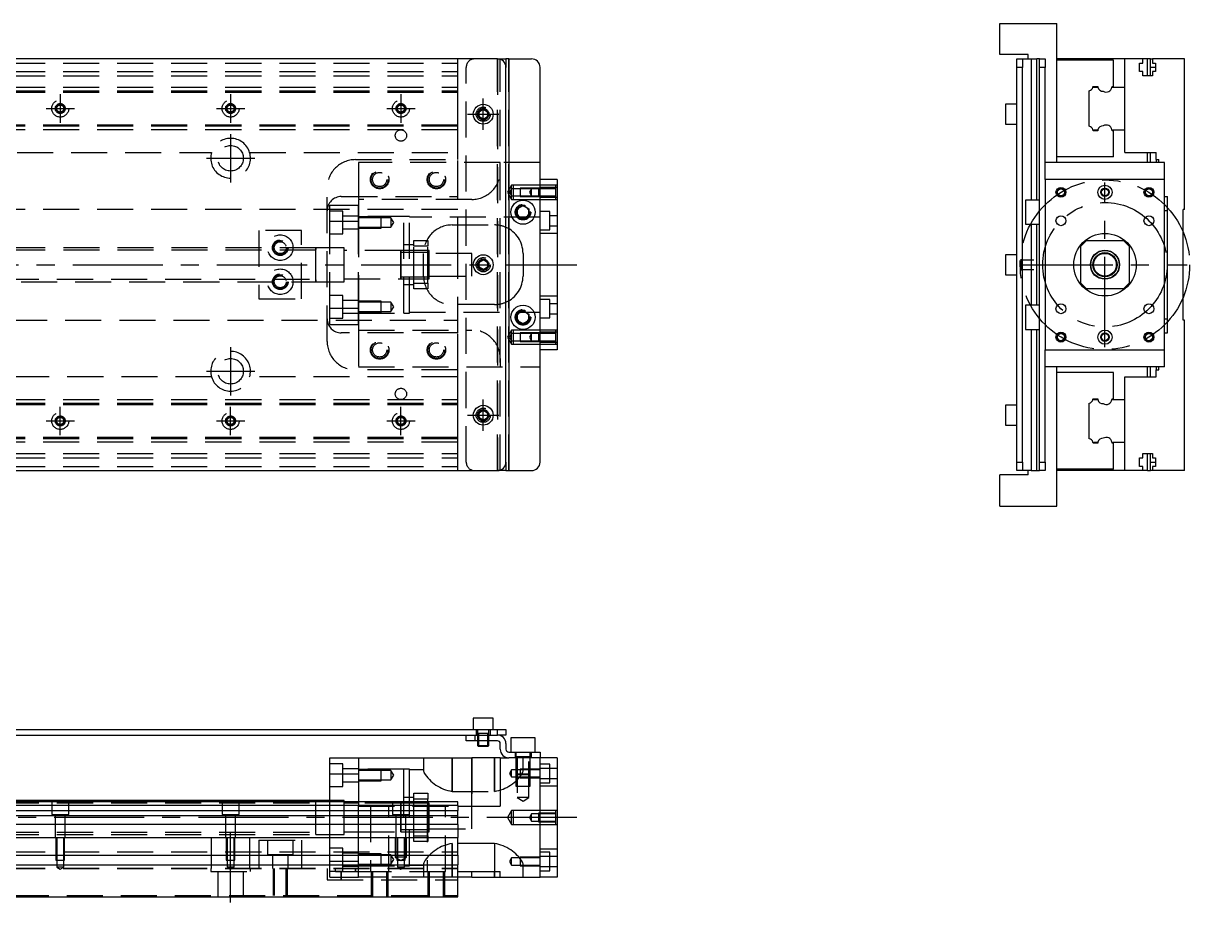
# Model space of a CAD drawing. Extents: x -5 to 795, y -262 to 87.
# Drawn here: x 384 to 794.8, y -224.6 to 85 of the extents above; entities that cross this region are included whole.
import ezdxf

# ---------------------------------------------------------------- set-up
doc = ezdxf.new("R2010")
doc.units = 0
doc.linetypes.add('CENTER', pattern=[50.8, 31.75, -6.35, 6.35, -6.35])
doc.linetypes.add('DASHED', pattern=[19.05, 12.7, -6.35])
doc.layers.get('0').update_dxf_attribs({"linetype": 'CONTINUOUS'})
doc.layers.add('CENTER', color=1, linetype='CENTER')

msp = doc.modelspace()

# ---------------------------------------------------------------- linework, layer by layer
at = {"color": 7, "linetype": 'CONTINUOUS'}
for p, q in [((727.97, 74), (727.97, 85)), ((727.97, 85), (747.97, 85)), ((747.97, 36), (747.97, 85)), ((737.97, 74), (727.97, 74)), ((737.97, 72.5), (737.97, 74)), ((551, 72.5), (3, 72.5)), ((551, 72.5), (554, 72.5)), ((554, 72.5), (554, 69.5)), ((555, 72.5), (554, 72.5)), ((555, 72.5), (555, -72.5)), ((555, 72.5), (563, 72.5)), ((733.97, 72.5), (735.97, 72.5)), ((733.97, 69.5), (733.97, 72.5)), ((735.97, 72.5), (735.97, 69.5)), ((735.97, 72.5), (738.97, 72.5)), ((738.97, 72.5), (738.97, 22.75)), ((738.97, 72.5), (740.97, 72.5)), ((740.97, 22.75), (740.97, 72.5)), ((741.97, 72.5), (740.97, 72.5)), ((741.97, 72.5), (743.97, 72.5)), ((741.97, 69.5), (741.97, 72.5)), ((743.97, 72.5), (743.97, 69.5)), ((771.97, 72.5), (747.97, 72.5)), ((767.97, 72), (747.97, 72)), ((767.97, 62.8), (767.97, 72)), ((778.27, 72.5), (771.97, 72.5)), ((771.97, 62.5), (771.97, 72.5)), ((777.12, 71), (778.27, 71)), ((777.12, 68), (777.12, 71)), ((779.97, 72.5), (778.27, 72.5)), ((778.27, 71), (778.27, 72.5)), ((779.97, 66.5), (779.97, 72.5)), ((780.97, 72.5), (779.97, 72.5)), ((780.97, 72.5), (781.67, 72.5)), ((780.97, 69.5), (780.97, 72.5)), ((781.67, 72.5), (781.67, 71)), ((792.97, 72.5), (781.67, 72.5)), ((781.67, 71), (782.82, 71)), ((782.82, 71), (782.82, 68)), ((792.97, 19.5), (792.97, 72.5)), ((554, -69.5), (554, 69.5)), ((566, -69.5), (566, 69.5)), ((735.97, 69.5), (733.97, 69.5)), ((733.97, -69.5), (733.97, 69.5)), ((735.97, -69.5), (735.97, 69.5)), ((743.97, 69.5), (741.97, 69.5)), ((741.97, -69.5), (741.97, 69.5)), ((743.97, 36), (743.97, 69.5)), ((778.27, 68), (777.12, 68)), ((778.27, 66.5), (778.27, 68)), ((781.67, 66.5), (778.27, 66.5)), ((782.82, 69.5), (780.97, 69.5)), ((780.97, 66.5), (780.97, 69.5)), ((781.67, 68), (781.67, 66.5)), ((782.82, 68), (781.67, 68)), ((760.72, 62.5), (762.5, 62.5)), ((760.77, 62.8), (762.47, 62.8)), ((767.45, 62.5), (771.97, 62.5)), ((767.47, 62.8), (767.97, 62.8)), ((771.97, 47.5), (771.97, 62.5)), ((771.97, 47.5), (771.97, 62.5)), ((759.47, 48.75), (759.47, 61.25)), ((544.5, 53.87), (546, 54.73)), ((544.5, 52.13), (544.5, 53.87)), ((546, 54.73), (547.5, 53.87)), ((547.5, 53.87), (547.5, 52.13)), ((729.97, 56.5), (729.97, 53)), ((733.97, 56.5), (729.97, 56.5)), ((546, 51.27), (544.5, 52.13)), ((547.5, 52.13), (546, 51.27)), ((729.97, 53), (729.97, 49.5)), ((729.97, 49.5), (733.97, 49.5)), ((760.72, 47.5), (762.5, 47.5)), ((762.47, 47.2), (760.77, 47.2)), ((767.45, 47.5), (771.97, 47.5)), ((767.97, 47.2), (767.47, 47.2)), ((767.97, 38), (767.97, 47.2)), ((771.97, 39.5), (771.97, 47.5)), ((767.97, 38), (747.97, 38)), ((771.97, 39.5), (782.97, 39.5)), ((779.97, 36), (779.97, 39.5)), ((780.97, 36), (780.97, 39.5)), ((782.97, 37), (782.97, 39.5)), ((782.97, 37), (783.97, 37)), ((782.97, 37), (782.97, 36)), ((783.97, 36), (783.97, 37)), ((566, -36), (566, 36)), ((743.97, 30), (743.97, 36)), ((743.97, 30), (743.97, 36)), ((785.97, 36), (743.97, 36)), ((785.97, 30), (785.97, 36)), ((572, 30), (566, 30)), ((572, 30), (572, -30)), ((743.97, 30), (743.97, -30)), ((785.97, 30), (743.97, 30)), ((785.97, -30), (785.97, 30)), ((558, 19.65), (560, 20.81)), ((560, 20.81), (562, 19.65)), ((736.97, 22.75), (736.97, 18.5)), ((741.97, 22.75), (736.97, 22.75)), ((785.97, 24), (786.97, 24)), ((786.97, -24), (786.97, 24)), ((558, 17.35), (558, 19.65)), ((560, 16.19), (558, 17.35)), ((562, 17.35), (560, 16.19)), ((562, 19.65), (562, 17.35)), ((736.97, 18.5), (736.97, 14.25)), ((786.97, 19), (785.97, 19)), ((792.47, -19.5), (792.47, 19.5)), ((792.97, 19.5), (792.47, 19.5)), ((736.97, 14.25), (741.97, 14.25)), ((738.97, 14.25), (738.97, -14.25)), ((740.97, -14.25), (740.97, 14.25)), ((758.47, 8.5), (756.47, 6.5)), ((758.47, 8.5), (771.47, 8.5)), ((773.47, 6.5), (771.47, 8.5)), ((487, -6), (487, 6)), ((756.47, -6.5), (756.47, 6.5)), ((773.47, 6.5), (773.47, -6.5)), ((544.5, 0.87), (546, 1.73)), ((544.5, -0.87), (544.5, 0.87)), ((546, 1.73), (547.5, 0.87)), ((547.5, 0.87), (547.5, -0.87)), ((729.97, 3.5), (729.97, 0)), ((733.97, 3.5), (729.97, 3.5)), ((729.97, 0), (729.97, -3.5)), ((735.37, 2), (735.37, 1.65)), ((735.37, 2), (735.37, 0)), ((735.37, 2), (735.37, -2)), ((735.37, 1.65), (735.37, 0)), ((735.97, 1.65), (735.37, 1.65)), ((735.37, 0), (735.37, -1.42)), ((737.97, 1.65), (735.97, 1.65)), ((739.97, 1.65), (737.97, 1.65)), ((546, -1.73), (544.5, -0.87)), ((547.5, -0.87), (546, -1.73)), ((729.97, -3.5), (733.97, -3.5)), ((735.37, -1.42), (735.37, -2)), ((735.37, -1.65), (735.97, -1.65)), ((735.97, -1.65), (737.97, -1.65)), ((737.97, -1.65), (739.97, -1.65)), ((756.47, -6.5), (758.47, -8.5)), ((771.47, -8.5), (773.47, -6.5)), ((771.47, -8.5), (758.47, -8.5)), ((558, -17.35), (560, -16.19)), ((560, -16.19), (562, -17.35)), ((736.97, -14.25), (736.97, -18.5)), ((741.97, -14.25), (736.97, -14.25)), ((558, -19.65), (558, -17.35)), ((560, -20.81), (558, -19.65)), ((562, -19.65), (560, -20.81)), ((562, -17.35), (562, -19.65)), ((736.97, -18.5), (736.97, -22.75)), ((785.97, -19), (786.97, -19)), ((792.97, -19.5), (792.47, -19.5)), ((792.97, -72.5), (792.97, -19.5)), ((736.97, -22.75), (741.97, -22.75)), ((738.97, -22.75), (738.97, -72.5)), ((740.97, -72.5), (740.97, -22.75)), ((785.97, -24), (786.97, -24)), ((572, -30), (566, -30)), ((743.97, -36), (743.97, -30)), ((743.97, -30), (785.97, -30)), ((743.97, -36), (743.97, -30)), ((785.97, -36), (785.97, -30)), ((743.97, -69.5), (743.97, -36)), ((785.97, -36), (743.97, -36)), ((747.97, -85), (747.97, -36)), ((779.97, -39.5), (779.97, -36)), ((780.97, -39.5), (780.97, -36)), ((782.97, -36), (782.97, -37)), ((783.97, -37), (783.97, -36)), ((767.97, -38), (747.97, -38)), ((767.97, -47.2), (767.97, -38)), ((771.97, -39.5), (782.97, -39.5)), ((771.97, -47.5), (771.97, -39.5)), ((782.97, -37), (783.97, -37)), ((782.97, -39.5), (782.97, -37)), ((759.47, -61.25), (759.47, -48.75)), ((760.72, -47.5), (762.5, -47.5)), ((760.77, -47.2), (762.47, -47.2)), ((767.45, -47.5), (771.97, -47.5)), ((767.47, -47.2), (767.97, -47.2)), ((771.97, -62.5), (771.97, -47.5)), ((771.97, -62.5), (771.97, -47.5)), ((544.5, -52.13), (546, -51.27)), ((544.5, -53.87), (544.5, -52.13)), ((546, -51.27), (547.5, -52.13)), ((547.5, -52.13), (547.5, -53.87)), ((729.97, -49.5), (729.97, -53)), ((733.97, -49.5), (729.97, -49.5)), ((729.97, -53), (729.97, -56.5)), ((546, -54.73), (544.5, -53.87)), ((547.5, -53.87), (546, -54.73)), ((729.97, -56.5), (733.97, -56.5)), ((760.72, -62.5), (762.5, -62.5)), ((762.47, -62.8), (760.77, -62.8)), ((767.45, -62.5), (771.97, -62.5)), ((767.97, -62.8), (767.47, -62.8)), ((767.97, -72), (767.97, -62.8)), ((771.97, -72.5), (771.97, -62.5)), ((554, -69.5), (554, -72.5)), ((733.97, -69.5), (735.97, -69.5)), ((733.97, -72.5), (733.97, -69.5)), ((735.97, -69.5), (735.97, -72.5)), ((741.97, -69.5), (743.97, -69.5)), ((741.97, -72.5), (741.97, -69.5)), ((743.97, -69.5), (743.97, -72.5)), ((777.12, -68), (778.27, -68)), ((777.12, -71), (777.12, -68)), ((778.27, -66.5), (781.67, -66.5)), ((778.27, -68), (778.27, -66.5)), ((779.97, -72.5), (779.97, -66.5)), ((780.97, -69.5), (780.97, -66.5)), ((780.97, -69.5), (782.82, -69.5)), ((780.97, -72.5), (780.97, -69.5)), ((781.67, -66.5), (781.67, -68)), ((781.67, -68), (782.82, -68)), ((782.82, -68), (782.82, -71)), ((3, -72.5), (551, -72.5)), ((554, -72.5), (551, -72.5)), ((554, -72.5), (555, -72.5)), ((555, -72.5), (563, -72.5)), ((735.97, -72.5), (733.97, -72.5)), ((738.97, -72.5), (735.97, -72.5)), ((737.97, -74), (737.97, -72.5)), ((738.97, -72.5), (740.97, -72.5)), ((740.97, -72.5), (741.97, -72.5)), ((743.97, -72.5), (741.97, -72.5)), ((767.97, -72), (747.97, -72)), ((771.97, -72.5), (747.97, -72.5)), ((778.27, -72.5), (771.97, -72.5)), ((778.27, -71), (777.12, -71)), ((778.27, -72.5), (778.27, -71)), ((779.97, -72.5), (778.27, -72.5)), ((779.97, -72.5), (780.97, -72.5)), ((781.67, -72.5), (780.97, -72.5)), ((781.67, -71), (781.67, -72.5)), ((782.82, -71), (781.67, -71)), ((792.97, -72.5), (781.67, -72.5)), ((727.97, -85), (727.97, -74)), ((737.97, -74), (727.97, -74)), ((727.97, -85), (747.97, -85)), ((549.5, -159.63), (542.5, -159.63)), ((542.5, -159.63), (542.5, -163.63)), ((549.5, -163.63), (549.5, -159.63)), ((327, -163.63), (551, -163.63)), ((551, -165.63), (551, -163.63)), ((551, -163.63), (554, -163.63)), ((554, -163.63), (554, -165.63)), ((327, -165.63), (543, -165.63)), ((540, -167.63), (540, -165.63)), ((543, -167.63), (540, -167.63)), ((543, -165.63), (551, -165.63)), ((543, -165.63), (543, -167.63)), ((543, -165.63), (551, -165.63)), ((551, -167.63), (543, -167.63)), ((544, -167.63), (544, -169.28)), ((544.35, -167.63), (544.35, -169.63)), ((547.65, -169.63), (547.65, -167.63)), ((548, -169.28), (548, -167.63)), ((554, -165.63), (551, -165.63)), ((564.25, -166.63), (555.75, -166.63)), ((555.75, -166.63), (555.75, -171.63)), ((564.25, -171.63), (564.25, -166.63)), ((544, -169.28), (548, -169.28)), ((544, -169.28), (544.35, -169.63)), ((547.65, -169.63), (544.35, -169.63)), ((547.65, -169.63), (548, -169.28)), ((552, -170.63), (552, -168.63)), ((554, -168.63), (554, -170.63)), ((555, -171.63), (563, -171.63)), ((563, -173.63), (563, -171.63)), ((563, -171.63), (566, -171.63)), ((566, -171.63), (566, -173.63)), ((492, -179.3), (492, -173.63)), ((492, -173.63), (502, -173.63)), ((502, -173.63), (542, -173.63)), ((502, -173.63), (502, -189.13)), ((542, -190.63), (542, -173.63)), ((552, -173.63), (542, -173.63)), ((552, -173.63), (555, -173.63)), ((552, -173.63), (552, -190.63)), ((563, -173.63), (555, -173.63)), ((566, -173.63), (563, -173.63)), ((572, -173.63), (566, -173.63)), ((566, -215.63), (566, -173.63)), ((572, -173.63), (572, -215.63)), ((492, -179.3), (502, -179.3)), ((492, -189.13), (492, -179.3)), ((487, -188.63), (322.5, -188.63)), ((487, -188.63), (486.99, -188.63)), ((487, -189.13), (487, -188.63)), ((487, -188.63), (487, -188.63)), ((492, -188.63), (487, -188.63)), ((487, -189.13), (487, -188.63)), ((492, -188.63), (487, -188.63)), ((537, -189.13), (322.5, -189.13)), ((537, -190.38), (322.5, -190.38)), ((322.5, -192.16), (537, -192.16)), ((517, -194.63), (517, -189.63)), ((517, -199.63), (517, -189.63)), ((517, -190.38), (517, -190.63)), ((518, -190.38), (517, -190.38)), ((517, -190.63), (517, -198.88)), ((521.5, -190.38), (518, -190.38)), ((526.5, -190.38), (521.5, -190.38)), ((527, -190.38), (526.5, -190.38)), ((537, -190.38), (537, -189.13)), ((537, -190.38), (537, -192.16)), ((537, -190.63), (552, -190.63)), ((537, -194.05), (537, -192.16)), ((537, -194.05), (322.5, -194.05)), ((537, -197.11), (322.5, -197.11)), ((537, -197.11), (537, -194.05)), ((537, -197.11), (537, -201.63)), ((517, -199.63), (517, -198.88)), ((517, -198.88), (527, -198.88)), ((17, -201.63), (537, -201.63)), ((537, -207.93), (537, -201.63)), ((17, -207.93), (537, -207.93)), ((537, -207.93), (537, -211.33)), ((17, -211.33), (537, -211.33)), ((537, -222.63), (537, -211.33)), ((537, -213.63), (552, -213.63)), ((542, -215.63), (537, -215.63)), ((542, -215.63), (542, -213.63)), ((542, -215.63), (552, -215.63)), ((552, -215.63), (552, -213.63)), ((552, -215.63), (566, -215.63)), ((572, -215.63), (566, -215.63)), ((17, -222.63), (537, -222.63))]:
    msp.add_line(p, q, dxfattribs=at)
at = {"color": 3, "linetype": 'DASHED'}
for p, q in [((17, 71), (537, 71)), ((537, 62.5), (537, 72.5)), ((551, -72.5), (551, 72.5)), ((551, 72.5), (551, -72.5)), ((552, -72.5), (552, 72.5)), ((555, -72.5), (555, 72.5)), ((17, 68), (537, 68)), ((17, 66.5), (537, 66.5)), ((540, -69.5), (540, 69.5)), ((17, 62.5), (537, 62.5)), ((537, 61.25), (537, 62.5)), ((17, 61.25), (537, 61.25)), ((17, 61.11), (537, 61.11)), ((17, 61.1), (537, 61.1)), ((17, 60.8), (537, 60.8)), ((537, 48.75), (537, 61.25)), ((544, 53), (544.03, 53.35)), ((537, 49.2), (17, 49.2)), ((537, 48.9), (17, 48.9)), ((537, 48.89), (17, 48.89)), ((537, 48.75), (17, 48.75)), ((537, 47.5), (17, 47.5)), ((537, 47.5), (537, 48.75)), ((537, 39.5), (537, 47.5)), ((343.71, 39.5), (450.29, 39.5)), ((463.71, 39.5), (537, 39.5)), ((501, 37), (537, 37)), ((537, 37), (537, 39.5)), ((537, 24), (537, 37)), ((502, 36), (502, 23)), ((552, 36), (502, 36)), ((566, 36), (552, 36)), ((552, 33), (552, 36)), ((491, -27), (491, 27)), ((556, 28), (554.56, 25.5)), ((554.56, 25.5), (556, 23)), ((556, 26.75), (555.28, 25.5)), ((555.28, 25.5), (556, 24.25)), ((556, 26.75), (556, 28)), ((556.5, 28), (556, 28)), ((556, 24.25), (556, 26.75)), ((559, 26.75), (556, 26.75)), ((556.5, 28), (556.5, 23)), ((566, 28), (556.5, 28)), ((559, 27), (559, 24)), ((566, 27), (559, 27)), ((566, 26.75), (559, 26.75)), ((563, 26.75), (562.28, 25.5)), ((562.28, 25.5), (563, 24.25)), ((563, 24.25), (563, 26.75)), ((565.5, 27), (565.5, 24)), ((571.5, 28), (566, 28)), ((572, 27.25), (566, 27.25)), ((571.5, 27), (566, 27)), ((571.5, 26.75), (566, 26.75)), ((571.5, 28), (571.5, 23)), ((572, 28), (571.5, 28)), ((492, 21), (502, 21)), ((492, 15.33), (492, 21)), ((496, 24), (537, 24)), ((502, 23), (502, 15.33)), ((542, 23), (502, 23)), ((502, 15.33), (502, 21)), ((537, 4), (537, 24)), ((556, 23), (556, 24.25)), ((556, 24.25), (559, 24.25)), ((556, 23), (556.5, 23)), ((556.5, 23), (566, 23)), ((559, 24.25), (566, 24.25)), ((559, 24), (566, 24)), ((566, 24.25), (571.5, 24.25)), ((566, 24), (571.5, 24)), ((566, 23.75), (572, 23.75)), ((566, 23), (571.5, 23)), ((571.5, 23), (572, 23)), ((537, 19.5), (93.97, 19.5)), ((496.5, 18.85), (492, 18.85)), ((496.5, 10.85), (496.5, 18.85)), ((502, 17.1), (496.5, 17.1)), ((518, 17), (502, 17)), ((518, 17), (502, 17)), ((510, 16.85), (502, 16.85)), ((510, 16.5), (502, 16.5)), ((510, 12.85), (510, 16.85)), ((513.5, 16.5), (510, 16.5)), ((513.5, 16.5), (513.5, 13.2)), ((514.45, 14.85), (513.5, 16.5)), ((518, -17), (518, 17)), ((520, 17), (518, 17)), ((520, -17), (520, 17)), ((566, 16.75), (520, 16.75)), ((562.48, 18.79), (562.5, 18.5)), ((569.5, 18.75), (566, 18.75)), ((569.5, 12.25), (569.5, 18.75)), ((572, 17.25), (569.5, 17.25)), ((492, 15.33), (502, 15.33)), ((492, -15.33), (492, 15.33)), ((496.5, 12.6), (502, 12.6)), ((502, -15.33), (502, 15.33)), ((502, 15.33), (502, -15.33)), ((502, 13.2), (510, 13.2)), ((502, 12.85), (510, 12.85)), ((510, 13.2), (513.5, 13.2)), ((513.5, 13.2), (514.45, 14.85)), ((535, 14), (550, 14)), ((569.5, 13.75), (572, 13.75)), ((482, 12), (467, 12)), ((467, 12), (467, -12)), ((482, -12), (482, 12)), ((492, 10.85), (496.5, 10.85)), ((521.5, 8.5), (526.5, 8.5)), ((521.5, 6.5), (521.5, 8.5)), ((526.5, 8.5), (526.5, 6.5)), ((566, 12.25), (569.5, 12.25)), ((572, 11), (566, 11)), ((487, 5.13), (72, 5.13)), ((487, 6), (307, 6)), ((492, 6), (486.99, 6)), ((487, -6), (487, 6)), ((487, 6), (487, 5.33)), ((487, -6), (487, 6)), ((487, 6), (487, 5.33)), ((497, 6), (487, 6)), ((497, -6), (497, 6)), ((516.99, 5), (497, 5)), ((517, 5), (497, 5)), ((517, -5), (517, 5)), ((517, 4.25), (517, 5)), ((517, 4.44), (517, 5)), ((517, 5), (517, 4.44)), ((517, 5), (516.99, 5)), ((526.5, 5), (516.99, 5)), ((517, 4.44), (517, -4.44)), ((517, 4.25), (517, -4.25)), ((527, 4.25), (517, 4.25)), ((526.5, 5), (517, 5)), ((521.5, 7), (518, 7)), ((521.5, -6.5), (521.5, 6.5)), ((526.5, 6.5), (521.5, 6.5)), ((526.5, -6.5), (526.5, 6.5)), ((527, 5), (526.5, 5)), ((527, 0), (527, 5)), ((525, -4), (525, 4)), ((542, 4), (527, 4)), ((527, -5), (527, 0)), ((537, -4), (537, 4)), ((542, 0), (542, 4)), ((542, -4), (542, 0)), ((544, 0), (544.02, 0.3)), ((560, 4), (560, -4)), ((527, -4), (542, -4)), ((537, -24), (537, -4)), ((72, -5.12), (487, -5.12)), ((307, -6), (487, -6)), ((486.99, -6), (492, -6)), ((487, -5.33), (487, -6)), ((487, -5.33), (487, -6)), ((487, -6), (487, -6)), ((487, -6), (487, -6)), ((486.99, -6), (497, -6)), ((497, -5), (516.99, -5)), ((497, -5), (517, -5)), ((517, -5), (517, -4.25)), ((517, -4.25), (527, -4.25)), ((517, -5), (517, -4.44)), ((517, -4.44), (517, -5)), ((516.99, -5), (517, -5)), ((516.99, -5), (526.5, -5)), ((517, -5), (526.5, -5)), ((518, -7), (521.5, -7)), ((521.5, -6.5), (526.5, -6.5)), ((521.5, -8.5), (521.5, -6.5)), ((526.5, -5), (527, -5)), ((526.5, -6.5), (526.5, -8.5)), ((467, -12), (482, -12)), ((496.5, -10.85), (492, -10.85)), ((496.5, -18.85), (496.5, -10.85)), ((526.5, -8.5), (521.5, -8.5)), ((566, -11), (572, -11)), ((569.5, -12.25), (566, -12.25)), ((569.5, -18.75), (569.5, -12.25)), ((492, -15.33), (502, -15.33)), ((492, -21), (492, -15.33)), ((502, -12.6), (496.5, -12.6)), ((510, -12.85), (502, -12.85)), ((510, -13.2), (502, -13.2)), ((502, -21), (502, -15.33)), ((502, -15.33), (502, -23)), ((510, -16.85), (510, -12.85)), ((513.5, -13.2), (510, -13.2)), ((513.5, -13.2), (513.5, -16.5)), ((514.45, -14.85), (513.5, -13.2)), ((513.5, -16.5), (514.45, -14.85)), ((550, -14), (535, -14)), ((572, -13.75), (569.5, -13.75)), ((93.97, -19.5), (537, -19.5)), ((492, -18.85), (496.5, -18.85)), ((496.5, -17.1), (502, -17.1)), ((502, -16.5), (510, -16.5)), ((502, -16.85), (510, -16.85)), ((502, -17), (518, -17)), ((502, -17), (518, -17)), ((510, -16.5), (513.5, -16.5)), ((518, -17), (520, -17)), ((520, -16.75), (566, -16.75)), ((562.48, -18.21), (562.5, -18.5)), ((566, -18.75), (569.5, -18.75)), ((569.5, -17.25), (572, -17.25)), ((492, -21), (502, -21)), ((537, -24), (496, -24)), ((502, -23), (542, -23)), ((502, -23), (502, -36)), ((537, -37), (537, -24)), ((556, -23), (554.56, -25.5)), ((556, -24.25), (555.28, -25.5)), ((556, -24.25), (556, -23)), ((556.5, -23), (556, -23)), ((556, -26.75), (556, -24.25)), ((559, -24.25), (556, -24.25)), ((556.5, -23), (556.5, -28)), ((566, -23), (556.5, -23)), ((559, -24), (559, -27)), ((566, -24), (559, -24)), ((566, -24.25), (559, -24.25)), ((563, -24.25), (562.28, -25.5)), ((563, -26.75), (563, -24.25)), ((565.5, -24), (565.5, -27)), ((571.5, -23), (566, -23)), ((572, -23.75), (566, -23.75)), ((571.5, -24), (566, -24)), ((571.5, -24.25), (566, -24.25)), ((571.5, -23), (571.5, -28)), ((572, -23), (571.5, -23)), ((554.56, -25.5), (556, -28)), ((555.28, -25.5), (556, -26.75)), ((556, -28), (556, -26.75)), ((556, -26.75), (559, -26.75)), ((556, -28), (556.5, -28)), ((556.5, -28), (566, -28)), ((559, -26.75), (566, -26.75)), ((559, -27), (566, -27)), ((562.28, -25.5), (563, -26.75)), ((566, -26.75), (571.5, -26.75)), ((566, -27), (571.5, -27)), ((566, -27.25), (572, -27.25)), ((566, -28), (571.5, -28)), ((571.5, -28), (572, -28)), ((502, -36), (566, -36)), ((552, -33), (552, -36)), ((450.29, -39.5), (343.71, -39.5)), ((537, -39.5), (463.71, -39.5)), ((537, -37), (501, -37)), ((537, -39.5), (537, -37)), ((537, -47.5), (537, -39.5)), ((17, -47.5), (537, -47.5)), ((17, -48.75), (537, -48.75)), ((17, -48.89), (537, -48.89)), ((17, -48.9), (537, -48.9)), ((17, -49.2), (537, -49.2)), ((537, -48.75), (537, -47.5)), ((537, -61.25), (537, -48.75)), ((547.97, -52.67), (548, -53)), ((537, -60.8), (17, -60.8)), ((537, -61.1), (17, -61.1)), ((537, -61.11), (17, -61.11)), ((537, -61.25), (17, -61.25)), ((537, -62.5), (537, -61.25)), ((537, -62.5), (17, -62.5)), ((537, -72.5), (537, -62.5)), ((17, -66.5), (537, -66.5)), ((17, -68), (537, -68)), ((17, -71), (537, -71)), ((543.5, -163.63), (543.5, -165.63)), ((544, -163.63), (544, -167.63)), ((548, -167.63), (548, -163.63)), ((548.5, -165.63), (548.5, -163.63)), ((548, -165.03), (544, -165.03)), ((544, -165.63), (544, -167.63)), ((544.35, -165.03), (544.35, -167.63)), ((547.65, -167.63), (547.65, -165.03)), ((548, -167.63), (548, -165.63)), ((557.25, -171.63), (557.25, -173.63)), ((557.5, -171.63), (557.5, -183.63)), ((562.5, -183.63), (562.5, -171.63)), ((562.75, -173.63), (562.75, -171.63)), ((496.5, -175.78), (492, -175.78)), ((496.5, -183.78), (496.5, -175.78)), ((525, -173.63), (525, -178.36)), ((535, -185.43), (535, -173.63)), ((535, -173.63), (535, -185.43)), ((542, -173.63), (542, -190.63)), ((550, -173.63), (550, -185.43)), ((550, -185.43), (550, -173.63)), ((562.5, -173.23), (557.5, -173.23)), ((557.9, -173.23), (557.9, -187.63)), ((560, -178.36), (560, -173.63)), ((562.1, -187.63), (562.1, -173.23)), ((569.5, -175.88), (566, -175.88)), ((569.5, -182.38), (569.5, -175.88)), ((502, -177.53), (496.5, -177.53)), ((518, -177.63), (502, -177.63)), ((510, -177.78), (502, -177.78)), ((510, -178.13), (502, -178.13)), ((510, -181.78), (510, -177.78)), ((513.5, -178.13), (510, -178.13)), ((513.5, -178.13), (513.5, -181.43)), ((514.45, -179.78), (513.5, -178.13)), ((513.5, -181.43), (514.45, -179.78)), ((518, -189.13), (518, -177.63)), ((520, -177.63), (518, -177.63)), ((520, -189.13), (520, -177.63)), ((525, -177.88), (520, -177.88)), ((525, -178.36), (525.03, -178.59)), ((525.03, -178.59), (525.13, -178.85)), ((556, -177.88), (555.28, -179.13)), ((555.28, -179.13), (556, -180.38)), ((556, -180.38), (556, -177.88)), ((559, -177.88), (556, -177.88)), ((556, -180.38), (559, -180.38)), ((557.5, -179.23), (559, -179.23)), ((557.5, -179.23), (557.9, -179.63)), ((559, -179.63), (557.9, -179.63)), ((559, -177.63), (559, -180.63)), ((566, -177.63), (559, -177.63)), ((566, -177.88), (559, -177.88)), ((559, -179.23), (562.5, -179.23)), ((562.1, -179.63), (559, -179.63)), ((559, -180.38), (566, -180.38)), ((559, -180.63), (566, -180.63)), ((559.84, -178.91), (559.96, -178.61)), ((559.96, -178.61), (560, -178.36)), ((562.1, -179.63), (562.5, -179.23)), ((572, -177.38), (566, -177.38)), ((492, -183.78), (496.5, -183.78)), ((496.5, -182.03), (502, -182.03)), ((502, -181.43), (510, -181.43)), ((502, -181.78), (510, -181.78)), ((510, -181.43), (513.5, -181.43)), ((557.5, -183.63), (562.5, -183.63)), ((566, -180.88), (572, -180.88)), ((566, -182.38), (569.5, -182.38)), ((572, -183.63), (566, -183.63)), ((487, -188.63), (487, -189.3)), ((497, -188.63), (492, -188.63)), ((497, -189.13), (497, -188.63)), ((521.5, -187.63), (518, -187.63)), ((521.5, -186.13), (526.5, -186.13)), ((521.5, -188.13), (521.5, -186.13)), ((526.5, -188.13), (521.5, -188.13)), ((521.5, -189.13), (521.5, -188.13)), ((526.5, -186.13), (526.5, -188.13)), ((526.5, -189.13), (526.5, -188.13)), ((535, -185.43), (550, -185.43)), ((560, -187.63), (557.9, -187.63)), ((557.9, -187.63), (560, -188.84)), ((562.1, -187.63), (560, -187.63)), ((560, -188.84), (562.1, -187.63)), ((72, -189.5), (487, -189.5)), ((394, -189.13), (394, -193.63)), ((400, -193.63), (400, -189.13)), ((454, -189.13), (454, -193.63)), ((460, -193.63), (460, -189.13)), ((487, -200.63), (487, -189.13)), ((487, -194.43), (487, -189.13)), ((492, -201.63), (492, -189.13)), ((497, -194.63), (497, -189.13)), ((502, -189.63), (497, -189.63)), ((502, -189.13), (502, -190.63)), ((517, -189.63), (502, -189.63)), ((502, -190.63), (537, -190.63)), ((502, -201.63), (502, -190.63)), ((506.25, -190.63), (506.25, -213.63)), ((512.75, -213.63), (512.75, -190.63)), ((514, -189.13), (514, -193.63)), ((518, -189.63), (516.99, -189.63)), ((517, -189.63), (517, -190.19)), ((517, -190.19), (517, -189.63)), ((517, -190.19), (517, -190.63)), ((517, -190.63), (517, -194.43)), ((518, -190.63), (518, -189.13)), ((521.5, -189.63), (518, -189.63)), ((518, -194.63), (518, -190.63)), ((520, -193.63), (520, -189.13)), ((520, -193.63), (520, -189.13)), ((521.5, -190.63), (521.5, -189.13)), ((526.5, -189.63), (521.5, -189.63)), ((521.5, -201.13), (521.5, -190.63)), ((526.25, -190.63), (526.25, -213.63)), ((526.5, -190.63), (526.5, -189.13)), ((527, -189.63), (526.5, -189.63)), ((526.5, -201.13), (526.5, -190.63)), ((527, -190.63), (527, -189.63)), ((527, -199.63), (527, -190.63)), ((532.75, -213.63), (532.75, -190.63)), ((542, -198.63), (542, -190.63)), ((556, -192.13), (554.56, -194.63)), ((556, -197.13), (556, -192.13)), ((556.5, -192.13), (556, -192.13)), ((556.5, -192.13), (556.5, -197.13)), ((566, -192.13), (556.5, -192.13)), ((571.5, -192.13), (566, -192.13)), ((571.5, -192.13), (571.5, -197.13)), ((572, -192.13), (571.5, -192.13)), ((394, -193.63), (400, -193.63)), ((395.25, -193.63), (395.25, -201.63)), ((398.75, -201.63), (398.75, -193.63)), ((454, -193.63), (460, -193.63)), ((455.25, -193.63), (455.25, -201.63)), ((458.75, -201.63), (458.75, -193.63)), ((487, -200.63), (487, -194.43)), ((497, -200.63), (497, -194.63)), ((514, -193.63), (520, -193.63)), ((515.25, -193.63), (515.25, -201.63)), ((517, -194.43), (517, -199.07)), ((518.75, -201.63), (518.75, -193.63)), ((520, -194.63), (520, -193.63)), ((520, -211.63), (520, -194.63)), ((554.56, -194.63), (556, -197.13)), ((556, -197.13), (556.5, -197.13)), ((556.5, -197.13), (566, -197.13)), ((563, -193.38), (562.28, -194.63)), ((562.28, -194.63), (563, -195.88)), ((563, -195.88), (563, -193.38)), ((565.5, -193.38), (563, -193.38)), ((563, -195.88), (565.5, -195.88)), ((565.5, -193.13), (565.5, -196.13)), ((566, -193.13), (565.5, -193.13)), ((571.5, -193.38), (565.5, -193.38)), ((565.5, -195.88), (571.5, -195.88)), ((565.5, -196.13), (566, -196.13)), ((571.5, -193.13), (566, -193.13)), ((566, -196.13), (571.5, -196.13)), ((566, -197.13), (571.5, -197.13)), ((571.5, -197.13), (572, -197.13)), ((72, -199.75), (487, -199.75)), ((72, -200.63), (487, -200.63)), ((486.99, -200.63), (487, -200.63)), ((487, -200.63), (487, -200.63)), ((487, -200.63), (487, -200.63)), ((487, -200.63), (492, -200.63)), ((487, -200.63), (492, -200.63)), ((492, -200.63), (497, -200.63)), ((497, -199.63), (502, -199.63)), ((502, -199.63), (517, -199.63)), ((516.99, -199.63), (526.5, -199.63)), ((517, -199.63), (517, -199.07)), ((517, -199.07), (517, -199.63)), ((517, -199.63), (526.5, -199.63)), ((521.5, -201.13), (526.5, -201.13)), ((521.5, -203.13), (521.5, -201.13)), ((526.5, -199.63), (527, -199.63)), ((526.5, -201.13), (526.5, -203.13)), ((527, -198.63), (542, -198.63)), ((395.5, -201.63), (395.5, -207.93)), ((395.75, -201.63), (395.75, -209.63)), ((398.25, -209.63), (398.25, -201.63)), ((398.5, -207.93), (398.5, -201.63)), ((450.29, -212.63), (450.29, -201.63)), ((455.5, -201.63), (455.5, -207.93)), ((455.75, -201.63), (455.75, -209.63)), ((458.25, -209.63), (458.25, -201.63)), ((458.5, -207.93), (458.5, -201.63)), ((463.71, -201.63), (463.71, -212.63)), ((467, -202.63), (482, -202.63)), ((467, -202.63), (467, -207.93)), ((470, -202.63), (470, -207.63)), ((479, -207.63), (479, -202.63)), ((482, -202.63), (482, -207.93)), ((492, -207.93), (492, -201.63)), ((502, -207.93), (502, -201.63)), ((515, -201.63), (515, -208.63)), ((515.5, -201.63), (515.5, -207.93)), ((515.75, -201.63), (515.75, -209.63)), ((518.25, -209.63), (518.25, -201.63)), ((518.5, -207.93), (518.5, -201.63)), ((519, -208.63), (519, -201.63)), ((526.5, -203.13), (521.5, -203.13)), ((550, -203.83), (535, -203.83)), ((535, -215.63), (535, -203.83)), ((535, -203.83), (535, -211.33)), ((550, -203.83), (550, -215.63)), ((17, -206.78), (537, -206.78)), ((395.5, -207.93), (395.5, -209.63)), ((398.5, -209.63), (398.5, -207.93)), ((455.5, -207.93), (455.5, -209.63)), ((458.5, -209.63), (458.5, -207.93)), ((467, -207.93), (467, -211.33)), ((470, -207.63), (479, -207.63)), ((471.75, -207.63), (471.75, -212.63)), ((477.25, -212.63), (477.25, -207.63)), ((482, -207.93), (482, -211.33)), ((496.5, -205.48), (492, -205.48)), ((492, -209.96), (492, -207.93)), ((496.5, -213.48), (496.5, -205.48)), ((502, -207.23), (496.5, -207.23)), ((510, -207.48), (502, -207.48)), ((510, -207.83), (502, -207.83)), ((502, -211.33), (502, -207.93)), ((510, -211.33), (510, -207.48)), ((513.5, -207.83), (510, -207.83)), ((513.5, -207.83), (513.5, -211.13)), ((514.45, -209.48), (513.5, -207.83)), ((513.5, -211.13), (514.45, -209.48)), ((519, -208.63), (515, -208.63)), ((515, -208.63), (517, -209.78)), ((515.5, -207.93), (515.5, -209.63)), ((517, -209.78), (519, -208.63)), ((518.5, -209.63), (518.5, -207.93)), ((556, -208.88), (555.28, -210.13)), ((556, -211.38), (556, -208.88)), ((559, -208.88), (556, -208.88)), ((559, -208.63), (559, -211.63)), ((566, -208.63), (559, -208.63)), ((566, -208.88), (559, -208.88)), ((566, -205.63), (572, -205.63)), ((569.5, -206.88), (566, -206.88)), ((572, -208.38), (566, -208.38)), ((569.5, -213.38), (569.5, -206.88)), ((17, -212.48), (537, -212.48)), ((17, -212.63), (537, -212.63)), ((395.5, -209.63), (398.5, -209.63)), ((395.75, -209.63), (395.75, -212.13)), ((398.25, -212.13), (395.75, -212.13)), ((395.75, -212.13), (397, -212.85)), ((397, -212.85), (398.25, -212.13)), ((398.25, -212.13), (398.25, -209.63)), ((450, -212.63), (450, -213.63)), ((455.5, -209.63), (458.5, -209.63)), ((455.75, -209.63), (455.75, -212.13)), ((458.25, -212.13), (455.75, -212.13)), ((455.75, -212.13), (457, -212.85)), ((457, -212.85), (458.25, -212.13)), ((458.25, -212.13), (458.25, -209.63)), ((464, -213.63), (464, -212.63)), ((467, -211.33), (467, -212.63)), ((472, -212.63), (472, -222.13)), ((472.4, -212.63), (472.4, -222.13)), ((476.6, -222.13), (476.6, -212.63)), ((477, -222.13), (477, -212.63)), ((482, -211.33), (482, -212.63)), ((491, -212.63), (491, -213.63)), ((492, -209.96), (502, -209.96)), ((492, -211.33), (492, -209.96)), ((492, -212.63), (492, -211.33)), ((492, -215.63), (492, -212.63)), ((492, -213.48), (496.5, -213.48)), ((494, -213.63), (494, -212.63)), ((496.5, -211.73), (502, -211.73)), ((501, -213.63), (501, -212.63)), ((501, -212.63), (501, -213.63)), ((502, -211.13), (510, -211.13)), ((502, -213.63), (502, -211.33)), ((502, -211.48), (510, -211.48)), ((502, -211.63), (518, -211.63)), ((510, -211.13), (513.5, -211.13)), ((510, -211.48), (510, -211.33)), ((515.5, -209.63), (518.5, -209.63)), ((515.75, -209.63), (515.75, -212.13)), ((518.25, -212.13), (515.75, -212.13)), ((515.75, -212.13), (517, -212.85)), ((517, -212.85), (518.25, -212.13)), ((518, -211.63), (520, -211.63)), ((518.25, -212.13), (518.25, -209.63)), ((520, -211.38), (525, -211.38)), ((525.04, -210.65), (525, -210.9)), ((525, -210.9), (525, -215.63)), ((525.16, -210.35), (525.04, -210.65)), ((535, -211.33), (535, -213.63)), ((555.28, -210.13), (556, -211.38)), ((556, -211.38), (559, -211.38)), ((559, -211.38), (566, -211.38)), ((559, -211.63), (566, -211.63)), ((559.97, -210.67), (559.87, -210.41)), ((560, -210.9), (559.97, -210.67)), ((560, -215.63), (560, -210.9)), ((566, -211.88), (572, -211.88)), ((566, -213.38), (569.5, -213.38)), ((450, -213.63), (464, -213.63)), ((452.5, -213.63), (452.5, -222.63)), ((461.5, -222.63), (461.5, -213.63)), ((491, -213.63), (491, -216.63)), ((491, -216.63), (537, -216.63)), ((492, -215.63), (502, -215.63)), ((494, -213.63), (501, -213.63)), ((496, -216.63), (496, -213.63)), ((496, -213.63), (496, -215.63)), ((496, -215.63), (496, -216.63)), ((501, -213.63), (537, -213.63)), ((502, -215.63), (502, -213.63)), ((506.5, -215.63), (502, -215.63)), ((506.5, -213.63), (506.5, -222.63)), ((512.5, -215.63), (506.5, -215.63)), ((507, -213.63), (507, -222.63)), ((512, -222.63), (512, -213.63)), ((512.5, -222.63), (512.5, -213.63)), ((526.5, -215.63), (512.5, -215.63)), ((526.5, -213.63), (526.5, -222.63)), ((532.5, -215.63), (526.5, -215.63)), ((527, -213.63), (527, -222.63)), ((532, -222.63), (532, -213.63)), ((532.5, -222.63), (532.5, -213.63)), ((537, -215.63), (532.5, -215.63)), ((535, -213.63), (535, -215.63)), ((550, -215.63), (550, -213.63)), ((94.5, -222.13), (537, -222.13))]:
    msp.add_line(p, q, dxfattribs=at)
at = {"color": 1, "linetype": 'CENTER'}
for p, q in [((546, 47.5), (546, 58.5)), ((540.5, 53), (551.5, 53)), ((764.97, -29), (764.97, 29)), ((735.97, 0), (793.97, 0)), ((546, -58.5), (546, -47.5)), ((540.5, -53), (551.5, -53))]:
    msp.add_line(p, q, dxfattribs=at)
at = {"color": 3, "linetype": 'DASHED'}
for centre, radius in [((397, 55), 3), ((457, 55), 3), ((517, 55), 3), ((397, 55), 1.75), ((397, 55), 1.5), ((397, 55), 1.25), ((457, 55), 1.75), ((457, 55), 1.5), ((457, 55), 1.25), ((517, 55), 1.75), ((517, 55), 1.5), ((517, 55), 1.25), ((546, 53), 2.5), ((546, 53), 2), ((517, 45.5), 2), ((457, 37.5), 4.5), ((509.5, 30), 3.25), ((509.5, 30), 3), ((529.5, 30), 3.25), ((529.5, 30), 3), ((509.5, 30), 2.5), ((529.5, 30), 2.5), ((560, 18.5), 2.75), ((560, 18.5), 2.5), ((474.5, 6), 4.5), ((474.5, 6), 2.75), ((474.5, 6), 2.5), ((474.5, 6), 2.1), ((546, 0), 2.5), ((546, 0), 2), ((474.5, -6), 4.5), ((474.5, -6), 2.75), ((474.5, -6), 2.5), ((474.5, -6), 2.1), ((560, -18.5), 2.75), ((560, -18.5), 2.5), ((509.5, -30), 3.25), ((509.5, -30), 3), ((509.5, -30), 2.5), ((529.5, -30), 3.25), ((529.5, -30), 3), ((529.5, -30), 2.5), ((457, -37.5), 4.5), ((517, -45.5), 2), ((397, -55), 3), ((397, -55), 1.75), ((457, -55), 3), ((457, -55), 1.75), ((517, -55), 3), ((517, -55), 1.75), ((546, -53), 2.5), ((546, -53), 2), ((397, -55), 1.5), ((397, -55), 1.25), ((457, -55), 1.5), ((457, -55), 1.25), ((517, -55), 1.5), ((517, -55), 1.25)]:
    msp.add_circle(centre, radius, dxfattribs=at)
at = {"color": 7, "linetype": 'CONTINUOUS'}
for centre, radius in [((546, 53), 3.5), ((749.47, 25.5), 1.75), ((749.47, 25.5), 1.25), ((764.97, 25.5), 2.5), ((764.97, 25.5), 1.25), ((780.47, 25.5), 1.75), ((780.47, 25.5), 1.25), ((560, 18.5), 4.25), ((749.47, 15.5), 1.75), ((780.47, 15.5), 1.75), ((764.97, 0), 11), ((764.97, 0), 5.12), ((764.97, 0), 5), ((764.97, 0), 4.25), ((546, 0), 3.5), ((764.97, 0), 4), ((560, -18.5), 4.25), ((749.47, -15.5), 1.75), ((780.47, -15.5), 1.75), ((749.47, -25.5), 1.75), ((749.47, -25.5), 1.25), ((764.97, -25.5), 2.5), ((764.97, -25.5), 1.25), ((780.47, -25.5), 1.75), ((780.47, -25.5), 1.25), ((546, -53), 3.5)]:
    msp.add_circle(centre, radius, dxfattribs=at)
at = {"color": 1, "linetype": 'CENTER'}
for radius in [29.84, 21.92]:
    msp.add_circle((764.97, 0), radius, dxfattribs=at)
at = {"color": 3, "linetype": 'CONTINUOUS'}
for centre in [(749.47, 25.5), (764.97, 25.5), (780.47, 25.5), (749.47, -25.5), (764.97, -25.5), (780.47, -25.5)]:
    msp.add_circle(centre, 1.5, dxfattribs=at)
at = {"color": 3, "linetype": 'DASHED'}
for centre, radius, start, end in [((543, 69.5), 3, 90, 180), ((457, 37.5), 7, 16.6015, 163.3984), ((457, 37.5), 7, 163.3984, 16.6015), ((501, 27), 10, 90, 180), ((542, 33), 10, 270, 0), ((496, 19), 5, 90, 180), ((535, 4), 10, 90, 180), ((550, 4), 10, 66.4218, 90), ((550, 4), 10, 0, 66.4218), ((535, -4), 10, 180, 270), ((550, -4), 10, 293.5782, 0), ((550, -4), 10, 270, 293.5782), ((496, -19), 5, 180, 270), ((542, -33), 10, 0, 90), ((501, -27), 10, 180, 270), ((457, -37.5), 7, 343.3984, 196.6015), ((457, -37.5), 7, 196.6015, 343.3984), ((543, -69.5), 3, 180, 270), ((537.2, -171.45), 14.16, 211.5026, 261.0553), ((547.82, -171.46), 14.15, 278.8824, 328.2232), ((537.18, -217.8), 14.15, 98.8824, 148.2232), ((547.8, -217.81), 14.16, 31.5026, 81.0553)]:
    msp.add_arc(centre, radius, start, end, dxfattribs=at)
at = {"color": 7, "linetype": 'CONTINUOUS'}
for centre, radius, start, end in [((551, 69.5), 3, 0, 90), ((563, 69.5), 3, 0, 90), ((759.07, 62.9), 1.7, 283.609, 346.391), ((759.07, 62.9), 1.7, 346.391, 356.6277), ((764.17, 62.8), 1.7, 180, 190.1642), ((764.17, 62.8), 1.7, 190.1642, 277.5402), ((765.47, 62.8), 2, 237.421, 351.3731), ((765.47, 62.8), 2, 351.3731, 0), ((546, 53), 1.65, 155.38, 180), ((546, 53), 1.65, 144.62, 155.38), ((546, 53), 1.65, 95.38, 144.62), ((546, 53), 1.65, 84.62, 95.38), ((546, 53), 1.65, 35.38, 84.62), ((546, 53), 1.65, 24.62, 35.38), ((546, 53), 1.65, 335.38, 24.62), ((546, 53), 1.65, 180, 204.62), ((546, 53), 1.65, 204.62, 215.38), ((546, 53), 1.65, 215.38, 264.62), ((546, 53), 1.65, 264.62, 275.38), ((546, 53), 1.65, 275.38, 324.62), ((546, 53), 1.65, 324.62, 335.38), ((759.07, 47.1), 1.7, 13.609, 76.391), ((759.07, 47.1), 1.7, 3.3723, 13.609), ((764.17, 47.2), 1.7, 169.8358, 180), ((764.17, 47.2), 1.7, 82.4598, 169.8358), ((765.47, 47.2), 2, 8.6269, 122.579), ((765.47, 47.2), 2, 0, 8.6269), ((560, 18.5), 2.1, 102.2472, 137.7528), ((560, 18.5), 2.1, 77.7528, 102.2472), ((560, 18.5), 2.1, 42.2472, 77.7528), ((560, 18.5), 2.1, 162.2472, 180), ((560, 18.5), 2.1, 180, 197.7528), ((560, 18.5), 2.1, 137.7528, 162.2472), ((560, 18.5), 2.1, 197.7528, 222.2472), ((560, 18.5), 2.1, 222.2472, 257.7528), ((560, 18.5), 2.1, 257.7528, 282.2472), ((560, 18.5), 2.1, 282.2472, 317.7528), ((560, 18.5), 2.1, 17.7528, 42.2472), ((560, 18.5), 2.1, 317.7528, 342.2472), ((560, 18.5), 2.1, 342.2472, 17.7528), ((546, 0), 1.65, 155.38, 180), ((546, 0), 1.65, 180, 204.62), ((546, 0), 1.65, 144.62, 155.38), ((546, 0), 1.65, 95.38, 144.62), ((546, 0), 1.65, 84.62, 95.38), ((546, 0), 1.65, 35.38, 84.62), ((546, 0), 1.65, 24.62, 35.38), ((546, 0), 1.65, 335.38, 24.62), ((546, 0), 1.65, 204.62, 215.38), ((546, 0), 1.65, 215.38, 264.62), ((546, 0), 1.65, 264.62, 275.38), ((546, 0), 1.65, 275.38, 324.62), ((546, 0), 1.65, 324.62, 335.38), ((560, -18.5), 2.1, 77.7528, 102.2472), ((560, -18.5), 2.1, 162.2472, 180), ((560, -18.5), 2.1, 180, 197.7528), ((560, -18.5), 2.1, 137.7528, 162.2472), ((560, -18.5), 2.1, 197.7528, 222.2472), ((560, -18.5), 2.1, 102.2472, 137.7528), ((560, -18.5), 2.1, 222.2472, 257.7528), ((560, -18.5), 2.1, 42.2472, 77.7528), ((560, -18.5), 2.1, 282.2472, 317.7528), ((560, -18.5), 2.1, 17.7528, 42.2472), ((560, -18.5), 2.1, 317.7528, 342.2472), ((560, -18.5), 2.1, 342.2472, 17.7528), ((560, -18.5), 2.1, 257.7528, 282.2472), ((759.07, -47.1), 1.7, 283.609, 346.391), ((759.07, -47.1), 1.7, 346.391, 356.6277), ((764.17, -47.2), 1.7, 180, 190.1642), ((764.17, -47.2), 1.7, 190.1642, 277.5402), ((765.47, -47.2), 2, 237.421, 351.3731), ((765.47, -47.2), 2, 351.3731, 0), ((546, -53), 1.65, 155.38, 180), ((546, -53), 1.65, 180, 204.62), ((546, -53), 1.65, 144.62, 155.38), ((546, -53), 1.65, 95.38, 144.62), ((546, -53), 1.65, 84.62, 95.38), ((546, -53), 1.65, 35.38, 84.62), ((546, -53), 1.65, 24.62, 35.38), ((546, -53), 1.65, 335.38, 24.62), ((546, -53), 1.65, 204.62, 215.38), ((546, -53), 1.65, 215.38, 264.62), ((546, -53), 1.65, 264.62, 275.38), ((546, -53), 1.65, 275.38, 324.62), ((546, -53), 1.65, 324.62, 335.38), ((759.07, -62.9), 1.7, 13.609, 76.391), ((764.17, -62.8), 1.7, 82.4598, 169.8358), ((765.47, -62.8), 2, 8.6269, 122.579), ((759.07, -62.9), 1.7, 3.3723, 13.609), ((764.17, -62.8), 1.7, 169.8358, 180), ((765.47, -62.8), 2, 0, 8.6269), ((551, -69.5), 3, 270, 0), ((563, -69.5), 3, 270, 0), ((551, -168.63), 3, 0, 90), ((551, -168.63), 1, 0, 90), ((555, -170.63), 3, 180, 270), ((555, -170.63), 1, 180, 270)]:
    msp.add_arc(centre, radius, start, end, dxfattribs=at)
at = {"layer": 'CENTER', "color": 1, "linetype": 'CENTER'}
for p, q in [((397, 60), (397, 50)), ((457, 60), (457, 50)), ((517, 60), (517, 50)), ((392, 55), (402, 55)), ((452, 55), (462, 55)), ((512, 55), (522, 55)), ((457, 46), (457, 29)), ((448.5, 37.5), (465.5, 37.5)), ((-5, 0), (579, 0)), ((457, -29), (457, -46)), ((448.5, -37.5), (465.5, -37.5)), ((397, -60), (397, -50)), ((457, -60), (457, -50)), ((517, -60), (517, -50)), ((392, -55), (402, -55)), ((452, -55), (462, -55)), ((512, -55), (522, -55)), ((579, -194.63), (-5, -194.63)), ((457, -224.63), (457, -199.63))]:
    msp.add_line(p, q, dxfattribs=at)

doc.saveas('drawing.dxf')
